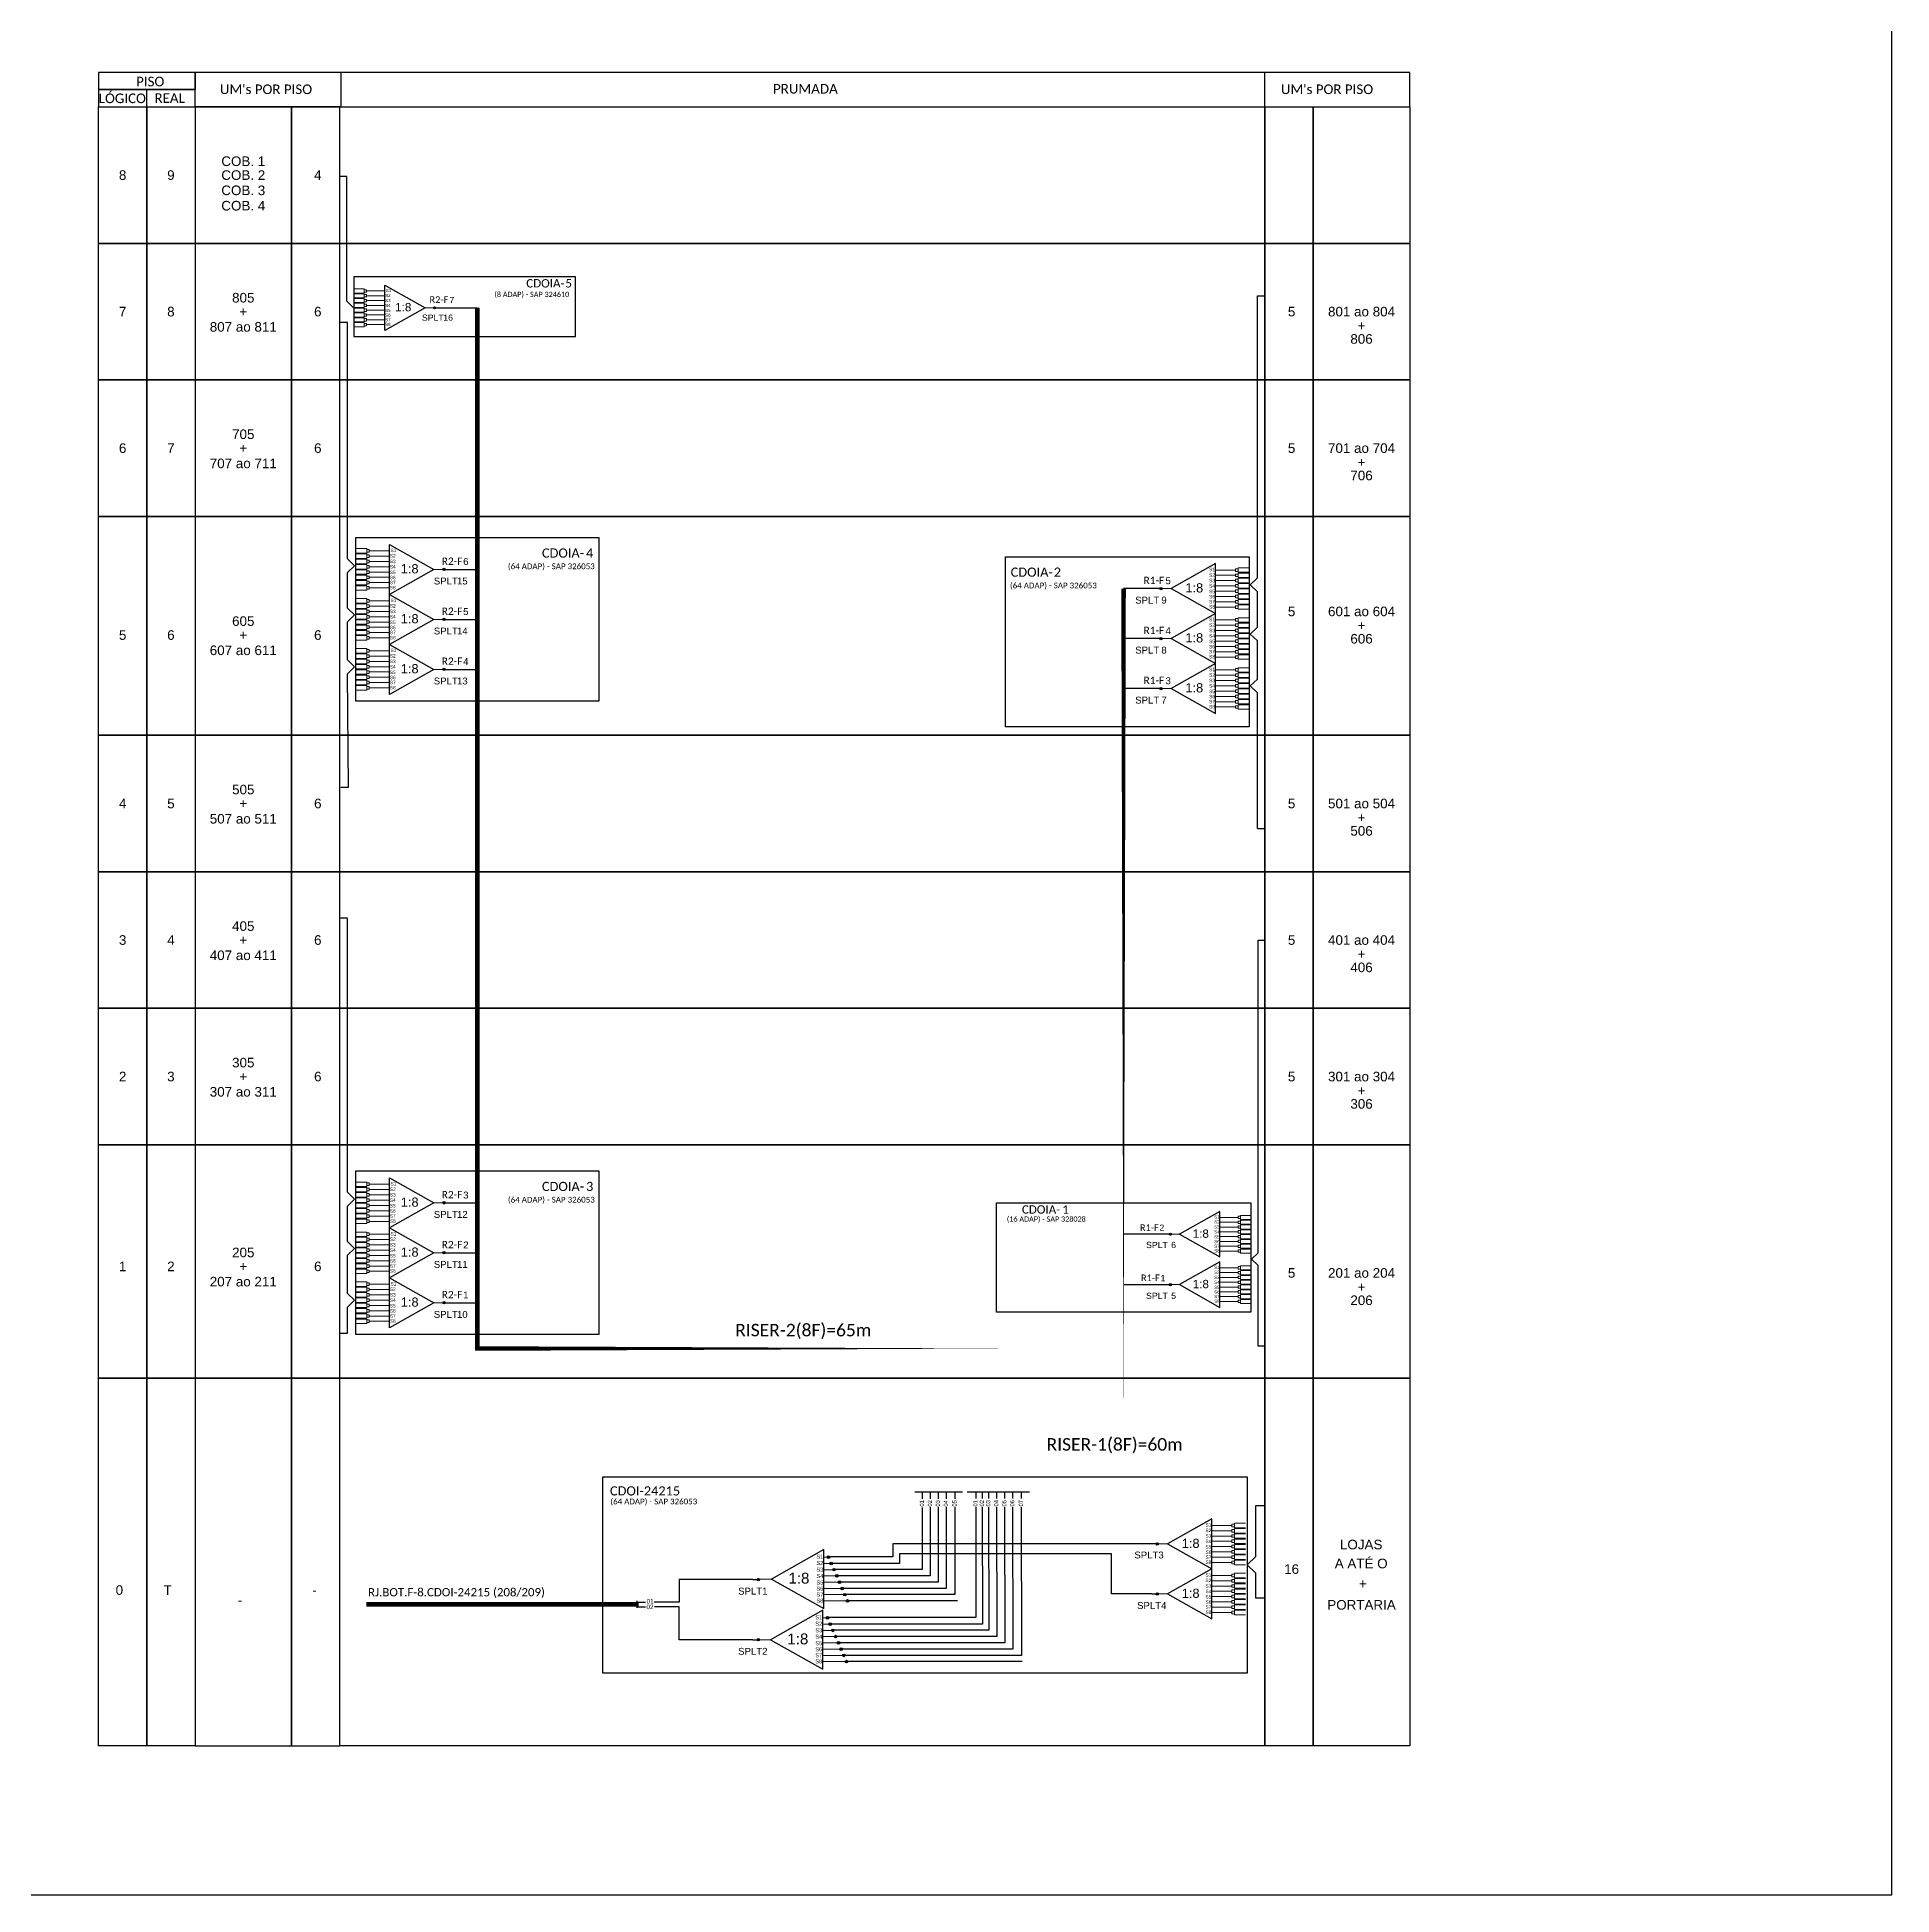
# Model space of a CAD drawing. Extents: x -89 to 749, y 705 to 1299.
# Drawn here: x 437.9 to 749.2, y 705 to 1016.9 of the extents above; entities that cross this region are included whole.
import ezdxf
from ezdxf.enums import TextEntityAlignment as Align

# ---------------------------------------------------------------- set-up
doc = ezdxf.new("R2010")
doc.units = 0
doc.styles.add('ARIAL', font='arial.ttf')
doc.styles.get("Standard").update_dxf_attribs({"font": 'arial.ttf'})
doc.styles.add('WMF-Calibri0', font='calibri.ttf')
doc.linetypes.add('RESERVA', pattern='A,0.5,-0.15,["RESERVA",Standard,S=0.18,R=0,X=0,Y=-0.1],-1.3', length=1.95)

# ---------------------------------------------------------------- blocks, each defined once
blk = doc.blocks.new('SPLT_1-8_SC-APC')
at = {"color": 1}
blk.add_lwpolyline([(-7.37, -2.1), (-17.04, -7.55), (-7.37, -13), (-7.37, -2.1)], dxfattribs=at)
at = {"color": 3, "lineweight": 0}
for points in [[(-2.99, -3.51), (-7.37, -3.51)], [(-2.41, -3.02), (-2.41, -4)], [(-2.41, -3.02), (0, -3.02)], [(-2.41, -4), (0, -4)], [(-7.37, -4.66), (-2.99, -4.66)], [(-7.37, -5.82), (-2.99, -5.82)], [(-7.37, -6.97), (-2.99, -6.97)], [(-2.41, -4.17), (-2.41, -5.16)], [(-2.41, -4.17), (0, -4.17)], [(-2.41, -5.16), (0, -5.16)], [(-2.41, -5.32), (-2.41, -6.31)], [(-2.41, -5.32), (0, -5.32)], [(-2.41, -6.31), (0, -6.31)], [(-2.41, -6.48), (-2.41, -7.46)], [(-2.41, -6.48), (0, -6.48)], [(-2.41, -7.46), (0, -7.46)], [(-2.41, -7.63), (-2.41, -8.62)], [(-2.41, -7.63), (0, -7.63)], [(-7.37, -8.12), (-2.99, -8.12)], [(-7.37, -9.28), (-2.99, -9.28)], [(-7.37, -10.43), (-2.99, -10.43)], [(-7.37, -11.58), (-2.99, -11.58)], [(-2.41, -8.62), (0, -8.62)], [(-2.41, -8.78), (-2.41, -9.77)], [(-2.41, -8.78), (0, -8.78)], [(-2.41, -9.77), (0, -9.77)], [(-2.41, -9.94), (-2.41, -10.92)], [(-2.41, -9.94), (0, -9.94)], [(-2.41, -10.92), (0, -10.92)], [(-2.41, -11.09), (-2.41, -12.08)], [(-2.41, -11.09), (0, -11.09)], [(-2.41, -12.08), (0, -12.08)]]:
    blk.add_lwpolyline(points, dxfattribs=at)
for points in [[(-2.99, -3.22), (-2.41, -3.22), (-2.41, -3.8), (-2.99, -3.8)], [(-2.99, -4.38), (-2.41, -4.38), (-2.41, -4.95), (-2.99, -4.95)], [(-2.99, -5.53), (-2.41, -5.53), (-2.41, -6.1), (-2.99, -6.1)], [(-2.99, -6.68), (-2.41, -6.68), (-2.41, -7.26), (-2.99, -7.26)], [(-2.99, -7.84), (-2.41, -7.84), (-2.41, -8.41), (-2.99, -8.41)], [(-2.99, -8.99), (-2.41, -8.99), (-2.41, -9.56), (-2.99, -9.56)], [(-2.99, -10.14), (-2.41, -10.14), (-2.41, -10.72), (-2.99, -10.72)], [(-2.99, -11.3), (-2.41, -11.3), (-2.41, -11.87), (-2.99, -11.87)]]:
    blk.add_lwpolyline(points, close=True, dxfattribs=at)
at = {"color": 1, "lineweight": 0}
blk.add_lwpolyline([(-17.04, -7.55), (-19.26, -7.55)], dxfattribs=at)
at = {"color": 1, "style": 'ARIAL'}
for s, height, p in [('S1', 0.75, (-8.74, -3.78)), ('1:8', 2, (-13.91, -8.4)), ('S2', 0.75, (-8.74, -4.97)), ('S3', 0.75, (-8.74, -6.18)), ('S4', 0.75, (-8.74, -7.36)), ('S5', 0.75, (-8.74, -8.57)), ('S6', 0.75, (-8.74, -9.69)), ('S7', 0.75, (-8.74, -10.78)), ('S8', 0.75, (-8.74, -11.9))]:
    blk.add_text(s, height=height, dxfattribs=at).set_placement(p)
blk = doc.blocks.new('SPLT_1-8_DIV_DIR')
h = blk.add_hatch(color=3)
h.dxf.hatch_style = 1
edge = h.paths.add_edge_path()
edge.add_arc((12.77, 4.04), 0.242, 0, 360)
h = blk.add_hatch(color=3)
h.dxf.hatch_style = 1
edge = h.paths.add_edge_path()
edge.add_arc((13.27, 2.88), 0.242, 0, 360)
h = blk.add_hatch(color=3)
h.dxf.hatch_style = 1
edge = h.paths.add_edge_path()
edge.add_arc((13.77, 1.73), 0.242, 0, 360)
h = blk.add_hatch(color=3)
h.dxf.hatch_style = 1
edge = h.paths.add_edge_path()
edge.add_arc((14.27, 0.58), 0.242, 0, 360)
h = blk.add_hatch(color=3)
h.dxf.hatch_style = 1
edge = h.paths.add_edge_path()
edge.add_arc((14.77, -0.58), 0.242, 0, 360)
h = blk.add_hatch(color=3)
h.dxf.hatch_style = 1
edge = h.paths.add_edge_path()
edge.add_arc((15.27, -1.73), 0.242, 0, 360)
h = blk.add_hatch(color=3)
h.dxf.hatch_style = 1
edge = h.paths.add_edge_path()
edge.add_arc((15.77, -2.88), 0.242, 0, 360)
h = blk.add_hatch(color=3)
h.dxf.hatch_style = 1
edge = h.paths.add_edge_path()
edge.add_arc((16.27, -4.04), 0.242, 0, 360)
at = {"color": 1}
blk.add_lwpolyline([(11.89, 5.45), (2.22, 0), (11.89, -5.45), (11.89, 5.45)], dxfattribs=at)
at = {"color": 7, "lineweight": 0}
for points in [[(12.77, 4.04), (11.89, 4.04)], [(11.89, 2.88), (13.27, 2.88)], [(11.89, 1.73), (13.77, 1.73)], [(11.89, 0.58), (14.27, 0.58)], [(11.89, -0.58), (14.77, -0.58)], [(11.89, -1.73), (15.27, -1.73)], [(11.89, -2.88), (15.77, -2.88)], [(11.89, -4.04), (16.27, -4.04)]]:
    blk.add_lwpolyline(points, dxfattribs=at)
at = {"color": 1, "lineweight": 0}
blk.add_lwpolyline([(2.22, 0), (0, 0)], dxfattribs=at)
at = {"color": 3}
for centre in [(12.77, 4.04), (13.27, 2.88), (13.77, 1.73), (14.27, 0.58), (14.77, -0.58), (15.27, -1.73), (15.77, -2.88), (16.27, -4.04)]:
    blk.add_circle(centre, 0.242, dxfattribs=at)
at = {"color": 1, "style": 'ARIAL'}
for s, height, p in [('S1', 0.75, (10.52, 3.77)), ('1:8', 2, (5.35, -0.85)), ('S2', 0.75, (10.52, 2.58)), ('S3', 0.75, (10.52, 1.37)), ('S4', 0.75, (10.52, 0.19)), ('S5', 0.75, (10.52, -1.02)), ('S6', 0.75, (10.52, -2.14)), ('S7', 0.75, (10.52, -3.24)), ('S8', 0.75, (10.52, -4.36))]:
    blk.add_text(s, height=height, dxfattribs=at).set_placement(p)

msp = doc.modelspace()

# ---------------------------------------------------------------- hatches: boundary and pattern name
h = msp.add_hatch(color=3)
h.dxf.hatch_style = 1
edge = h.paths.add_edge_path()
edge.add_arc((504.58, 971.46), 0.179, 0, 360)
h = msp.add_hatch(color=3)
h.dxf.hatch_style = 1
edge = h.paths.add_edge_path()
edge.add_arc((506.18, 927.54), 0.197, -180, 180, ccw=False)
h = msp.add_hatch(color=3)
h.dxf.hatch_style = 1
edge = h.paths.add_edge_path()
edge.add_arc((626.53, 924.33), 0.197, 0, 360)
h = msp.add_hatch(color=3)
h.dxf.hatch_style = 1
edge = h.paths.add_edge_path()
edge.add_arc((506.18, 919.15), 0.197, -180, 180, ccw=False)
h = msp.add_hatch(color=3)
h.dxf.hatch_style = 1
edge = h.paths.add_edge_path()
edge.add_arc((626.53, 915.93), 0.197, 0, 360)
h = msp.add_hatch(color=3)
h.dxf.hatch_style = 1
edge = h.paths.add_edge_path()
edge.add_arc((506.18, 910.76), 0.197, -180, 180, ccw=False)
h = msp.add_hatch(color=3)
h.dxf.hatch_style = 1
edge = h.paths.add_edge_path()
edge.add_arc((506.18, 910.76), 0.197, 0, 360)
h = msp.add_hatch(color=3)
h.dxf.hatch_style = 1
edge = h.paths.add_edge_path()
edge.add_arc((626.53, 907.54), 0.197, 0, 360)
h = msp.add_hatch(color=3)
h.dxf.hatch_style = 1
edge = h.paths.add_edge_path()
edge.add_arc((506.18, 821.2), 0.197, -180, 180, ccw=False)
h = msp.add_hatch(color=3)
h.dxf.hatch_style = 1
edge = h.paths.add_edge_path()
edge.add_arc((628.13, 815.93), 0.179, 0, 360)
h = msp.add_hatch(color=3)
h.dxf.hatch_style = 1
edge = h.paths.add_edge_path()
edge.add_arc((506.18, 812.81), 0.197, -180, 180, ccw=False)
h = msp.add_hatch(color=3)
h.dxf.hatch_style = 1
edge = h.paths.add_edge_path()
edge.add_arc((628.13, 807.46), 0.179, 0, 360)
h = msp.add_hatch(color=3)
h.dxf.hatch_style = 1
edge = h.paths.add_edge_path()
edge.add_arc((506.18, 804.42), 0.197, -180, 180, ccw=False)
h = msp.add_hatch(color=3)
h.dxf.hatch_style = 1
edge = h.paths.add_edge_path()
edge.add_arc((506.18, 804.42), 0.197, 0, 360)
h = msp.add_hatch(color=3)
h.dxf.hatch_style = 1
edge = h.paths.add_edge_path()
edge.add_arc((625.92, 763.93), 0.197, 0, 360)
h = msp.add_hatch(color=3)
h.dxf.hatch_style = 1
edge = h.paths.add_edge_path()
edge.add_arc((558.95, 757.95), 0.197, 0, 360)
h = msp.add_hatch(color=3)
h.dxf.hatch_style = 1
edge = h.paths.add_edge_path()
edge.add_arc((625.92, 755.54), 0.197, 0, 360)
h = msp.add_hatch(color=3)
h.dxf.hatch_style = 1
edge = h.paths.add_edge_path()
edge.add_arc((558.95, 747.85), 0.197, 0, 360)

# ---------------------------------------------------------------- linework, layer by layer
at = {"color": 3}
msp.add_line((538.58, 754.17), (540.01, 754.17), dxfattribs=at)
at = {"color": 2}
for p, q in [((545.67, 753.4), (541.5, 753.4)), ((545.67, 747.85), (545.67, 753.4)), ((558.03, 747.85), (545.67, 747.85))]:
    msp.add_line(p, q, dxfattribs=at)
for points in [[(-89.32, 705.02), (749.25, 705.02), (749.25, 1299.02), (-89.32, 1299.02), (-89.32, 705.02)], [(464.39, 1005.2), (668.32, 1005.2), (668.32, 1010.96), (464.39, 1010.96), (464.39, 1010.96), (464.39, 1008.08)], [(488.93, 1005.2), (488.93, 1010.96)], [(644, 1005.2), (644, 1010.96)], [(456.29, 1005.2), (456.29, 1008.08)]]:
    msp.add_lwpolyline(points)
for points in [[(448.19, 1008.08), (464.39, 1008.08), (464.39, 1010.96), (448.19, 1010.96)], [(448.19, 1005.2), (464.39, 1005.2), (464.39, 1008.08), (448.19, 1008.08)], [(448.19, 1005.2), (456.29, 1005.2), (456.29, 982.28), (448.19, 982.28)], [(456.29, 1005.2), (464.39, 1005.2), (464.39, 982.28), (456.29, 982.28)], [(480.59, 1005.2), (464.39, 1005.2), (464.39, 982.28), (480.59, 982.28)], [(488.69, 1005.2), (480.59, 1005.2), (480.59, 982.28), (488.69, 982.28)], [(488.69, 1005.2), (644.01, 1005.2), (644.01, 982.28), (488.69, 982.28)], [(644.01, 1005.2), (652.11, 1005.2), (652.11, 982.28), (644.01, 982.28)], [(652.11, 1005.2), (668.32, 1005.2), (668.32, 982.28), (652.11, 982.28)], [(448.19, 982.28), (456.29, 982.28), (456.29, 959.36), (448.19, 959.36)], [(456.29, 982.28), (464.39, 982.28), (464.39, 959.36), (456.29, 959.36)], [(480.59, 982.28), (464.39, 982.28), (464.39, 959.36), (480.59, 959.36)], [(488.69, 982.28), (480.59, 982.28), (480.59, 959.36), (488.69, 959.36)], [(488.69, 982.28), (644.01, 982.28), (644.01, 959.36), (488.69, 959.36)], [(644.01, 982.28), (652.11, 982.28), (652.11, 959.36), (644.01, 959.36)], [(652.11, 982.28), (668.32, 982.28), (668.32, 959.36), (652.11, 959.36)], [(448.19, 959.36), (456.29, 959.36), (456.29, 936.44), (448.19, 936.44)], [(456.29, 959.36), (464.39, 959.36), (464.39, 936.44), (456.29, 936.44)], [(480.59, 959.36), (464.39, 959.36), (464.39, 936.44), (480.59, 936.44)], [(488.69, 959.36), (480.59, 959.36), (480.59, 936.44), (488.69, 936.44)], [(488.69, 959.36), (644.01, 959.36), (644.01, 936.44), (488.69, 936.44)], [(644.01, 959.36), (652.11, 959.36), (652.11, 936.44), (644.01, 936.44)], [(652.11, 959.36), (668.32, 959.36), (668.32, 936.44), (652.11, 936.44)], [(448.19, 936.44), (456.29, 936.44), (456.29, 899.7), (448.19, 899.7)], [(456.29, 936.44), (464.39, 936.44), (464.39, 899.7), (456.29, 899.7)], [(480.59, 936.44), (464.39, 936.44), (464.39, 899.7), (480.59, 899.7)], [(488.69, 936.44), (480.59, 936.44), (480.59, 899.7), (488.69, 899.7)], [(488.69, 936.44), (644.01, 936.44), (644.01, 899.7), (488.69, 899.7)], [(644.01, 936.44), (652.11, 936.44), (652.11, 899.7), (644.01, 899.7)], [(652.11, 936.44), (668.32, 936.44), (668.32, 899.7), (652.11, 899.7)], [(448.19, 899.7), (456.29, 899.7), (456.29, 876.78), (448.19, 876.78)], [(456.29, 899.7), (464.39, 899.7), (464.39, 876.78), (456.29, 876.78)], [(480.59, 899.7), (464.39, 899.7), (464.39, 876.78), (480.59, 876.78)], [(488.69, 899.7), (480.59, 899.7), (480.59, 876.78), (488.69, 876.78)], [(488.69, 899.7), (644.01, 899.7), (644.01, 876.78), (488.69, 876.78)], [(644.01, 899.7), (652.11, 899.7), (652.11, 876.78), (644.01, 876.78)], [(652.11, 899.7), (668.32, 899.7), (668.32, 876.78), (652.11, 876.78)], [(448.19, 876.78), (456.29, 876.78), (456.29, 853.86), (448.19, 853.86)], [(456.29, 876.78), (464.39, 876.78), (464.39, 853.86), (456.29, 853.86)], [(480.59, 876.78), (464.39, 876.78), (464.39, 853.86), (480.59, 853.86)], [(488.69, 876.78), (480.59, 876.78), (480.59, 853.86), (488.69, 853.86)], [(488.69, 876.78), (644.01, 876.78), (644.01, 853.86), (488.69, 853.86)], [(644.01, 876.78), (652.11, 876.78), (652.11, 853.86), (644.01, 853.86)], [(652.11, 876.78), (668.32, 876.78), (668.32, 853.86), (652.11, 853.86)], [(448.19, 853.86), (456.29, 853.86), (456.29, 830.94), (448.19, 830.94)], [(456.29, 853.86), (464.39, 853.86), (464.39, 830.94), (456.29, 830.94)], [(480.59, 853.86), (464.39, 853.86), (464.39, 830.94), (480.59, 830.94)], [(488.69, 853.86), (480.59, 853.86), (480.59, 830.94), (488.69, 830.94)], [(488.69, 853.86), (644.01, 853.86), (644.01, 830.94), (488.69, 830.94)], [(644.01, 853.86), (652.11, 853.86), (652.11, 830.94), (644.01, 830.94)], [(652.11, 853.86), (668.32, 853.86), (668.32, 830.94), (652.11, 830.94)], [(448.19, 830.94), (456.29, 830.94), (456.29, 791.79), (448.19, 791.79)], [(456.29, 830.94), (464.39, 830.94), (464.39, 791.79), (456.29, 791.79)], [(480.59, 830.94), (464.39, 830.94), (464.39, 791.79), (480.59, 791.79)], [(488.69, 830.94), (480.59, 830.94), (480.59, 791.79), (488.69, 791.79)], [(488.69, 830.94), (644.01, 830.94), (644.01, 791.79), (488.69, 791.79)], [(644.01, 830.94), (652.11, 830.94), (652.11, 791.79), (644.01, 791.79)], [(652.11, 830.94), (668.32, 830.94), (668.32, 791.79), (652.11, 791.79)], [(448.19, 791.79), (456.29, 791.79), (456.29, 730.03), (448.19, 730.03)], [(456.29, 791.79), (464.39, 791.79), (464.39, 730.03), (456.29, 730.03)], [(480.59, 791.79), (464.39, 791.79), (464.39, 730.03), (480.59, 730.03)], [(488.69, 791.79), (480.59, 791.79), (480.59, 730.03), (488.69, 730.03)], [(488.69, 791.79), (644.01, 791.79), (644.01, 730.03), (488.69, 730.03)], [(644.01, 791.79), (652.11, 791.79), (652.11, 730.03), (644.01, 730.03)], [(652.11, 791.79), (668.32, 791.79), (668.32, 730.03), (652.11, 730.03)]]:
    msp.add_lwpolyline(points, close=True)
at = {"color": 3}
for points in [[(490.94, 971.5), (490.94, 971.5), (489.85, 972.55), (489.85, 993.5), (488.69, 993.5)], [(642.74, 922.19), (642.74, 923.79), (641.54, 924.95), (642.74, 926.11), (642.74, 973.44), (644.01, 973.44)], [(489.96, 925.41), (489.96, 927), (491.17, 928.16), (489.96, 929.32), (489.96, 969), (488.69, 969)], [(489.96, 914.38), (489.96, 918.74), (491.17, 919.9), (489.96, 921.06), (489.96, 925.41), (489.96, 925.41)], [(642.74, 911.17), (642.74, 915.53), (641.53, 916.69), (642.74, 917.85), (642.74, 922.19), (642.74, 922.19)], [(488.86, 891), (490.14, 891), (489.96, 910.02), (491.17, 911.18), (489.96, 912.34), (489.96, 914.38)], [(642.74, 884.07), (642.74, 906.8), (641.54, 907.97), (642.74, 909.13), (642.74, 911.17)], [(642.74, 884.07), (644.01, 884.07)], [(489.96, 819.07), (489.96, 820.66), (491.17, 821.82), (489.96, 822.98), (489.96, 869), (488.69, 869)], [(644.02, 797.16), (642.86, 797.16), (642.86, 810.66), (641.76, 811.72), (642.86, 812.78), (642.86, 865.3), (644.01, 865.3)], [(489.96, 808.04), (489.96, 812.4), (491.17, 813.56), (489.96, 814.72), (489.96, 819.07), (489.96, 819.07)], [(488.69, 799.32), (489.96, 799.32), (489.96, 803.68), (491.17, 804.84), (489.96, 806), (489.96, 808.04)], [(644.01, 754.85), (642.48, 754.85), (642.48, 759.05), (641.03, 760.44), (642.49, 761.84), (642.49, 770.36), (644.02, 770.36)], [(616.05, 763.93), (581.55, 763.93), (581.54, 761.75), (570.96, 761.75)], [(625.72, 763.93), (616.05, 763.93)], [(558.03, 757.95), (545.67, 757.95), (545.67, 754.17), (541.49, 754.17)], [(558.03, 757.95), (558.95, 757.95)]]:
    msp.add_lwpolyline(points, dxfattribs=at)
at = {"color": 1}
for points in [[(528.26, 976.68), (491.07, 976.68), (491.07, 966.65), (528.26, 966.65)], [(532.23, 932.86), (491.32, 932.86), (491.32, 905.47), (532.23, 905.47)], [(600.47, 929.64), (641.38, 929.64), (641.38, 901.13), (600.47, 901.13)], [(532.23, 826.52), (491.32, 826.52), (491.32, 799.13), (532.23, 799.13)], [(598.94, 821.21), (641.61, 821.21), (641.61, 802.83), (598.94, 802.83)], [(532.87, 775.19), (641.03, 775.19), (641.03, 742.24), (532.87, 742.24)]]:
    msp.add_lwpolyline(points, close=True, dxfattribs=at)
at = {"color": 3, "lineweight": 0}
for points in [[(492.78, 974.63), (491.09, 974.63)], [(492.78, 973.94), (491.09, 973.94)], [(492.78, 973.82), (491.09, 973.82)], [(492.78, 973.13), (491.09, 973.13)], [(492.78, 974.63), (492.78, 973.94)], [(492.78, 973.82), (492.78, 973.13)], [(493.19, 974.29), (496.25, 974.29)], [(496.25, 973.48), (493.19, 973.48)], [(492.78, 973.02), (491.09, 973.02)], [(492.78, 972.33), (491.09, 972.33)], [(492.78, 972.21), (491.09, 972.21)], [(492.78, 971.52), (491.09, 971.52)], [(492.78, 971.4), (491.09, 971.4)], [(492.78, 970.71), (491.09, 970.71)], [(492.78, 970.6), (491.09, 970.6)], [(492.78, 973.02), (492.78, 972.33)], [(492.78, 972.21), (492.78, 971.52)], [(492.78, 971.4), (492.78, 970.71)], [(492.78, 970.6), (492.78, 969.9)], [(496.25, 972.67), (493.19, 972.67)], [(496.25, 971.86), (493.19, 971.86)], [(496.25, 971.06), (493.19, 971.06)], [(496.25, 970.25), (493.19, 970.25)], [(492.78, 969.9), (491.09, 969.9)], [(492.78, 969.79), (491.09, 969.79)], [(492.78, 969.1), (491.09, 969.1)], [(492.78, 968.98), (491.09, 968.98)], [(492.78, 968.29), (491.09, 968.29)], [(492.78, 969.79), (492.78, 969.1)], [(492.78, 968.98), (492.78, 968.29)], [(496.25, 969.44), (493.19, 969.44)], [(496.25, 968.64), (493.19, 968.64)], [(493.21, 931.03), (491.35, 931.03)], [(493.21, 930.27), (491.35, 930.27)], [(493.21, 930.14), (491.35, 930.14)], [(493.21, 929.38), (491.35, 929.38)], [(493.21, 931.03), (493.21, 930.27)], [(493.21, 930.14), (493.21, 929.38)], [(493.65, 930.65), (497.02, 930.65)], [(497.02, 929.76), (493.65, 929.76)], [(493.21, 929.25), (491.35, 929.25)], [(493.21, 928.49), (491.35, 928.49)], [(493.21, 928.36), (491.35, 928.36)], [(493.21, 927.6), (491.35, 927.6)], [(493.21, 927.48), (491.35, 927.48)], [(493.21, 926.72), (491.35, 926.72)], [(493.21, 926.59), (491.35, 926.59)], [(493.21, 929.25), (493.21, 928.49)], [(493.21, 928.36), (493.21, 927.6)], [(493.21, 927.48), (493.21, 926.72)], [(493.21, 926.59), (493.21, 925.83)], [(497.02, 928.87), (493.65, 928.87)], [(497.02, 927.98), (493.65, 927.98)], [(497.02, 927.1), (493.65, 927.1)], [(493.21, 925.83), (491.35, 925.83)], [(493.21, 925.7), (491.35, 925.7)], [(493.21, 924.94), (491.35, 924.94)], [(493.21, 924.81), (491.35, 924.81)], [(493.21, 924.05), (491.35, 924.05)], [(493.21, 925.7), (493.21, 924.94)], [(493.21, 924.81), (493.21, 924.05)], [(497.02, 926.21), (493.65, 926.21)], [(497.02, 925.32), (493.65, 925.32)], [(497.02, 924.43), (493.65, 924.43)], [(493.21, 922.64), (491.35, 922.64)], [(493.21, 921.88), (491.35, 921.88)], [(493.21, 921.75), (491.35, 921.75)], [(493.21, 920.99), (491.35, 920.99)], [(493.21, 920.86), (491.35, 920.86)], [(493.21, 920.1), (491.35, 920.1)], [(493.21, 922.64), (493.21, 921.88)], [(493.21, 921.75), (493.21, 920.99)], [(493.21, 920.86), (493.21, 920.1)], [(493.65, 922.26), (497.02, 922.26)], [(497.02, 921.37), (493.65, 921.37)], [(497.02, 920.48), (493.65, 920.48)], [(493.21, 919.97), (491.35, 919.97)], [(493.21, 919.21), (491.35, 919.21)], [(493.21, 919.09), (491.35, 919.09)], [(493.21, 918.33), (491.35, 918.33)], [(493.21, 918.2), (491.35, 918.2)], [(493.21, 917.44), (491.35, 917.44)], [(493.21, 917.31), (491.35, 917.31)], [(493.21, 919.97), (493.21, 919.21)], [(493.21, 919.09), (493.21, 918.33)], [(493.21, 918.2), (493.21, 917.44)], [(493.21, 917.31), (493.21, 916.55)], [(497.02, 919.59), (493.65, 919.59)], [(497.02, 918.71), (493.65, 918.71)], [(497.02, 917.82), (493.65, 917.82)], [(497.02, 916.93), (493.65, 916.93)], [(493.21, 916.55), (491.35, 916.55)], [(493.21, 916.42), (491.35, 916.42)], [(493.21, 915.66), (491.35, 915.66)], [(493.21, 914.25), (491.35, 914.25)], [(493.21, 916.42), (493.21, 915.66)], [(493.21, 914.25), (493.21, 913.49)], [(497.02, 916.04), (493.65, 916.04)], [(493.65, 913.87), (497.02, 913.87)], [(493.21, 913.49), (491.35, 913.49)], [(493.21, 913.36), (491.35, 913.36)], [(493.21, 912.6), (491.35, 912.6)], [(493.21, 912.47), (491.35, 912.47)], [(493.21, 911.71), (491.35, 911.71)], [(493.21, 911.58), (491.35, 911.58)], [(493.21, 910.82), (491.35, 910.82)], [(493.21, 910.7), (491.35, 910.7)], [(493.21, 913.36), (493.21, 912.6)], [(493.21, 912.47), (493.21, 911.71)], [(493.21, 911.58), (493.21, 910.82)], [(493.21, 910.7), (493.21, 909.94)], [(497.02, 912.98), (493.65, 912.98)], [(497.02, 912.09), (493.65, 912.09)], [(497.02, 911.2), (493.65, 911.2)], [(493.21, 909.94), (491.35, 909.94)], [(493.21, 909.81), (491.35, 909.81)], [(493.21, 909.05), (491.35, 909.05)], [(493.21, 908.92), (491.35, 908.92)], [(493.21, 908.16), (491.35, 908.16)], [(493.21, 908.03), (491.35, 908.03)], [(493.21, 909.81), (493.21, 909.05)], [(493.21, 908.92), (493.21, 908.16)], [(493.21, 908.03), (493.21, 907.27)], [(497.02, 910.32), (493.65, 910.32)], [(497.02, 909.43), (493.65, 909.43)], [(497.02, 908.54), (493.65, 908.54)], [(497.02, 907.65), (493.65, 907.65)], [(493.21, 907.27), (491.35, 907.27)], [(493.21, 824.69), (491.35, 824.69)], [(493.21, 823.93), (491.35, 823.93)], [(493.21, 823.8), (491.35, 823.8)], [(493.21, 824.69), (493.21, 823.93)], [(493.21, 823.8), (493.21, 823.04)], [(493.65, 824.31), (497.02, 824.31)], [(497.02, 823.42), (493.65, 823.42)], [(493.21, 823.04), (491.35, 823.04)], [(493.21, 822.91), (491.35, 822.91)], [(493.21, 822.15), (491.35, 822.15)], [(493.21, 822.03), (491.35, 822.03)], [(493.21, 821.27), (491.35, 821.27)], [(493.21, 821.14), (491.35, 821.14)], [(493.21, 820.38), (491.35, 820.38)], [(493.21, 820.25), (491.35, 820.25)], [(493.21, 822.91), (493.21, 822.15)], [(493.21, 822.03), (493.21, 821.27)], [(493.21, 821.14), (493.21, 820.38)], [(493.21, 820.25), (493.21, 819.49)], [(497.02, 822.53), (493.65, 822.53)], [(497.02, 821.65), (493.65, 821.65)], [(497.02, 820.76), (493.65, 820.76)], [(493.21, 819.49), (491.35, 819.49)], [(493.21, 819.36), (491.35, 819.36)], [(493.21, 818.6), (491.35, 818.6)], [(493.21, 818.47), (491.35, 818.47)], [(493.21, 817.71), (491.35, 817.71)], [(493.21, 819.36), (493.21, 818.6)], [(493.21, 818.47), (493.21, 817.71)], [(497.02, 819.87), (493.65, 819.87)], [(497.02, 818.98), (493.65, 818.98)], [(497.02, 818.09), (493.65, 818.09)], [(493.21, 816.3), (491.35, 816.3)], [(493.21, 815.54), (491.35, 815.54)], [(493.21, 815.41), (491.35, 815.41)], [(493.21, 814.65), (491.35, 814.65)], [(493.21, 814.52), (491.35, 814.52)], [(493.21, 816.3), (493.21, 815.54)], [(493.21, 815.41), (493.21, 814.65)], [(493.21, 814.52), (493.21, 813.76)], [(493.65, 815.92), (497.02, 815.92)], [(497.02, 815.03), (493.65, 815.03)], [(497.02, 814.14), (493.65, 814.14)], [(493.21, 813.76), (491.35, 813.76)], [(493.21, 813.64), (491.35, 813.64)], [(493.21, 812.88), (491.35, 812.88)], [(493.21, 812.75), (491.35, 812.75)], [(493.21, 811.99), (491.35, 811.99)], [(493.21, 811.86), (491.35, 811.86)], [(493.21, 811.1), (491.35, 811.1)], [(493.21, 810.97), (491.35, 810.97)], [(493.21, 813.64), (493.21, 812.88)], [(493.21, 812.75), (493.21, 811.99)], [(493.21, 811.86), (493.21, 811.1)], [(493.21, 810.97), (493.21, 810.21)], [(497.02, 813.26), (493.65, 813.26)], [(497.02, 812.37), (493.65, 812.37)], [(497.02, 811.48), (493.65, 811.48)], [(493.21, 810.21), (491.35, 810.21)], [(493.21, 810.08), (491.35, 810.08)], [(493.21, 809.32), (491.35, 809.32)], [(493.21, 807.91), (491.35, 807.91)], [(493.21, 810.08), (493.21, 809.32)], [(493.21, 807.91), (493.21, 807.15)], [(497.02, 810.59), (493.65, 810.59)], [(497.02, 809.7), (493.65, 809.7)], [(493.21, 807.15), (491.35, 807.15)], [(493.21, 807.02), (491.35, 807.02)], [(493.21, 806.26), (491.35, 806.26)], [(493.21, 806.13), (491.35, 806.13)], [(493.21, 805.37), (491.35, 805.37)], [(493.21, 805.24), (491.35, 805.24)], [(493.21, 807.02), (493.21, 806.26)], [(493.21, 806.13), (493.21, 805.37)], [(493.21, 805.24), (493.21, 804.48)], [(493.65, 807.53), (497.02, 807.53)], [(497.02, 806.64), (493.65, 806.64)], [(497.02, 805.75), (493.65, 805.75)], [(497.02, 804.86), (493.65, 804.86)], [(493.21, 804.48), (491.35, 804.48)], [(493.21, 804.36), (491.35, 804.36)], [(493.21, 803.6), (491.35, 803.6)], [(493.21, 803.47), (491.35, 803.47)], [(493.21, 802.71), (491.35, 802.71)], [(493.21, 802.58), (491.35, 802.58)], [(493.21, 801.82), (491.35, 801.82)], [(493.21, 801.69), (491.35, 801.69)], [(493.21, 804.36), (493.21, 803.6)], [(493.21, 803.47), (493.21, 802.71)], [(493.21, 802.58), (493.21, 801.82)], [(493.21, 801.69), (493.21, 800.93)], [(497.02, 803.98), (493.65, 803.98)], [(497.02, 803.09), (493.65, 803.09)], [(497.02, 802.2), (493.65, 802.2)], [(493.21, 800.93), (491.35, 800.93)], [(497.02, 801.31), (493.65, 801.31)]]:
    msp.add_lwpolyline(points, dxfattribs=at)
for points in [[(493.19, 974.49), (492.78, 974.49), (492.78, 974.09), (493.19, 974.09)], [(493.19, 973.68), (492.78, 973.68), (492.78, 973.28), (493.19, 973.28)], [(493.19, 972.87), (492.78, 972.87), (492.78, 972.47), (493.19, 972.47)], [(493.19, 972.06), (492.78, 972.06), (492.78, 971.66), (493.19, 971.66)], [(493.19, 971.26), (492.78, 971.26), (492.78, 970.86), (493.19, 970.86)], [(493.19, 970.45), (492.78, 970.45), (492.78, 970.05), (493.19, 970.05)], [(493.19, 969.64), (492.78, 969.64), (492.78, 969.24), (493.19, 969.24)], [(493.19, 968.84), (492.78, 968.84), (492.78, 968.44), (493.19, 968.44)], [(493.65, 930.87), (493.21, 930.87), (493.21, 930.43), (493.65, 930.43)], [(493.65, 929.98), (493.21, 929.98), (493.21, 929.54), (493.65, 929.54)], [(493.65, 929.09), (493.21, 929.09), (493.21, 928.65), (493.65, 928.65)], [(493.65, 928.2), (493.21, 928.2), (493.21, 927.76), (493.65, 927.76)], [(493.65, 927.32), (493.21, 927.32), (493.21, 926.88), (493.65, 926.88)], [(493.65, 926.43), (493.21, 926.43), (493.21, 925.99), (493.65, 925.99)], [(493.65, 925.54), (493.21, 925.54), (493.21, 925.1), (493.65, 925.1)], [(493.65, 924.65), (493.21, 924.65), (493.21, 924.21), (493.65, 924.21)], [(493.65, 922.48), (493.21, 922.48), (493.21, 922.04), (493.65, 922.04)], [(493.65, 921.59), (493.21, 921.59), (493.21, 921.15), (493.65, 921.15)], [(493.65, 920.7), (493.21, 920.7), (493.21, 920.26), (493.65, 920.26)], [(493.65, 919.81), (493.21, 919.81), (493.21, 919.37), (493.65, 919.37)], [(493.65, 918.93), (493.21, 918.93), (493.21, 918.49), (493.65, 918.49)], [(493.65, 918.04), (493.21, 918.04), (493.21, 917.6), (493.65, 917.6)], [(493.65, 917.15), (493.21, 917.15), (493.21, 916.71), (493.65, 916.71)], [(493.65, 916.26), (493.21, 916.26), (493.21, 915.82), (493.65, 915.82)], [(493.65, 914.09), (493.21, 914.09), (493.21, 913.65), (493.65, 913.65)], [(493.65, 913.2), (493.21, 913.2), (493.21, 912.76), (493.65, 912.76)], [(493.65, 912.31), (493.21, 912.31), (493.21, 911.87), (493.65, 911.87)], [(493.65, 911.42), (493.21, 911.42), (493.21, 910.98), (493.65, 910.98)], [(493.65, 910.54), (493.21, 910.54), (493.21, 910.09), (493.65, 910.09)], [(493.65, 909.65), (493.21, 909.65), (493.21, 909.21), (493.65, 909.21)], [(493.65, 908.76), (493.21, 908.76), (493.21, 908.32), (493.65, 908.32)], [(493.65, 907.87), (493.21, 907.87), (493.21, 907.43), (493.65, 907.43)], [(493.65, 824.53), (493.21, 824.53), (493.21, 824.09), (493.65, 824.09)], [(493.65, 823.64), (493.21, 823.64), (493.21, 823.2), (493.65, 823.2)], [(493.65, 822.75), (493.21, 822.75), (493.21, 822.31), (493.65, 822.31)], [(493.65, 821.87), (493.21, 821.87), (493.21, 821.43), (493.65, 821.43)], [(493.65, 820.98), (493.21, 820.98), (493.21, 820.54), (493.65, 820.54)], [(493.65, 820.09), (493.21, 820.09), (493.21, 819.65), (493.65, 819.65)], [(493.65, 819.2), (493.21, 819.2), (493.21, 818.76), (493.65, 818.76)], [(493.65, 818.32), (493.21, 818.32), (493.21, 817.87), (493.65, 817.87)], [(493.65, 816.14), (493.21, 816.14), (493.21, 815.7), (493.65, 815.7)], [(493.65, 815.25), (493.21, 815.25), (493.21, 814.81), (493.65, 814.81)], [(493.65, 814.36), (493.21, 814.36), (493.21, 813.92), (493.65, 813.92)], [(493.65, 813.48), (493.21, 813.48), (493.21, 813.03), (493.65, 813.03)], [(493.65, 812.59), (493.21, 812.59), (493.21, 812.15), (493.65, 812.15)], [(493.65, 811.7), (493.21, 811.7), (493.21, 811.26), (493.65, 811.26)], [(493.65, 810.81), (493.21, 810.81), (493.21, 810.37), (493.65, 810.37)], [(493.65, 809.92), (493.21, 809.92), (493.21, 809.48), (493.65, 809.48)], [(493.65, 807.75), (493.21, 807.75), (493.21, 807.31), (493.65, 807.31)], [(493.65, 806.86), (493.21, 806.86), (493.21, 806.42), (493.65, 806.42)], [(493.65, 805.97), (493.21, 805.97), (493.21, 805.53), (493.65, 805.53)], [(493.65, 805.09), (493.21, 805.09), (493.21, 804.64), (493.65, 804.64)], [(493.65, 804.2), (493.21, 804.2), (493.21, 803.76), (493.65, 803.76)], [(493.65, 803.31), (493.21, 803.31), (493.21, 802.87), (493.65, 802.87)], [(493.65, 802.42), (493.21, 802.42), (493.21, 801.98), (493.65, 801.98)], [(493.65, 801.53), (493.21, 801.53), (493.21, 801.09), (493.65, 801.09)]]:
    msp.add_lwpolyline(points, close=True, dxfattribs=at)
at = {"color": 1}
for points in [[(496.25, 975.27), (503.02, 971.46), (496.25, 967.65), (496.25, 975.27)], [(497.02, 931.74), (504.46, 927.54), (497.02, 923.34), (497.02, 931.74)], [(497.02, 923.34), (504.46, 919.15), (497.02, 914.95), (497.02, 923.34)], [(497.02, 914.95), (504.46, 910.76), (497.02, 906.56), (497.02, 914.95)], [(497.02, 825.4), (504.46, 821.2), (497.02, 817.01), (497.02, 825.4)], [(641.61, 804.49), (641.61, 804.49), (641.61, 802.83), (598.94, 802.83), (598.94, 821.21), (604.42, 821.21)], [(497.02, 817.01), (504.46, 812.81), (497.02, 808.62), (497.02, 817.01)], [(497.02, 808.62), (504.46, 804.42), (497.02, 800.23), (497.02, 808.62)], [(538.58, 754.38), (538.58, 753.18)]]:
    msp.add_lwpolyline(points, dxfattribs=at)
at = {"color": 1, "lineweight": 0}
for points in [[(503.02, 971.46), (504.58, 971.46)], [(504.46, 927.54), (506.18, 927.54)], [(504.46, 919.15), (506.18, 919.15)], [(504.46, 910.76), (506.18, 910.76)], [(504.46, 821.2), (506.18, 821.2)], [(504.46, 812.81), (506.18, 812.81)], [(504.46, 804.42), (506.18, 804.42)]]:
    msp.add_lwpolyline(points, dxfattribs=at)
at = {"color": 6}
for points in [[(504.58, 971.46), (511.77, 971.46)], [(506.18, 927.54), (511.77, 927.54)], [(506.18, 919.15), (511.77, 919.15)], [(506.18, 910.76), (511.77, 910.76)], [(506.18, 821.2), (511.77, 821.2)], [(506.18, 812.81), (511.77, 812.81)], [(506.18, 804.42), (511.77, 804.42)], [(594, 772.67), (604.5, 772.68)], [(595.45, 772.67), (595.45, 771.54)], [(596.52, 772.67), (596.53, 771.54)], [(597.59, 772.67), (597.6, 771.54)], [(598.94, 772.67), (598.94, 771.54)], [(600.28, 772.67), (600.28, 771.54)], [(601.62, 772.67), (601.62, 771.55)], [(603.07, 772.67), (603.08, 771.55)], [(595.46, 770.09), (595.48, 751.56), (570.79, 751.56)], [(596.53, 770.09), (596.57, 750.48), (571.25, 750.48)], [(597.6, 770.09), (597.64, 749.43), (571.7, 749.43)], [(598.94, 770.09), (598.98, 748.41), (572.15, 748.41)], [(600.28, 770.1), (600.32, 747.32), (572.61, 747.32)], [(601.62, 770.1), (601.66, 746.27), (573.06, 746.27)], [(603.08, 770.1), (603.12, 745.23), (573.52, 745.23)]]:
    msp.add_lwpolyline(points, dxfattribs=at)
msp.add_lwpolyline([(511.77, 971.46, 0.77, 0.77, 0), (511.77, 796.74, 0.77, 0, 0), (600.28, 796.74, 0, 0, 0), (600.28, 772.67, 0.77, 0.77, 0)], format="xyseb", dxfattribs=at)
at = {"color": 5}
msp.add_lwpolyline([(620.27, 924.33, 0.77, 0, 0), (620.27, 784.5, 0, 0, 0), (589.14, 784.5, 0, 0, 0), (589.14, 772.67, 0.77, 0.77, 0)], format="xyseb", dxfattribs=at)
for points in [[(626.53, 924.33), (620.27, 924.33)], [(626.53, 915.93), (620.27, 915.93)], [(626.53, 907.54), (620.27, 907.54)], [(628.13, 815.93), (620.27, 815.93)], [(628.13, 807.46), (620.27, 807.46)], [(585.24, 772.67), (593.25, 772.67)], [(586.46, 772.67), (586.46, 771.52)], [(587.8, 772.67), (587.8, 771.53)], [(589.14, 772.67), (589.14, 771.53)], [(590.48, 772.67), (590.48, 771.53)], [(591.94, 772.67), (591.94, 771.53)], [(586.46, 770.07), (586.46, 759.62), (571.88, 759.62)], [(587.8, 770.08), (587.8, 758.59), (572.33, 758.59)], [(589.14, 770.08), (589.14, 757.51), (572.79, 757.51)], [(590.48, 770.08), (590.48, 756.46), (573.24, 756.46)], [(591.94, 770.08), (591.93, 755.42), (573.7, 755.42)], [(570.53, 761.75), (570.52, 761.75)], [(570.35, 751.56), (570.35, 751.56)]]:
    msp.add_lwpolyline(points, dxfattribs=at)
at = {"color": 2}
for points in [[(625, 755.54), (618.23, 755.54), (618.23, 762.26), (582.63, 762.26), (582.63, 760.66), (571.42, 760.66)], [(625, 755.54), (625.92, 755.54)], [(538.58, 753.4), (540.01, 753.4)], [(558.03, 747.85), (558.95, 747.85)]]:
    msp.add_lwpolyline(points, dxfattribs=at)
at = {"color": 1, "const_width": 0.77}
msp.add_lwpolyline([(493.13, 753.78), (538.86, 753.78)], dxfattribs=at)
at = {"color": 8, "linetype": 'RESERVA', "ltscale": 4}
for points in [[(592.37, 754.36), (574.15, 754.36)], [(603.25, 744.17), (573.97, 744.17)]]:
    msp.add_lwpolyline(points, dxfattribs=at)
at = {"color": 3}
for centre, radius in [((504.58, 971.46), 0.179), ((506.18, 927.54), 0.197), ((626.53, 924.33), 0.197), ((506.18, 919.15), 0.197), ((626.53, 915.93), 0.197), ((506.18, 910.76), 0.197), ((506.18, 910.76), 0.197), ((626.53, 907.54), 0.197), ((506.18, 821.2), 0.197), ((628.13, 815.93), 0.179), ((506.18, 812.81), 0.197), ((628.13, 807.46), 0.179), ((506.18, 804.42), 0.197), ((506.18, 804.42), 0.197), ((625.92, 763.93), 0.197), ((558.95, 757.95), 0.197), ((625.92, 755.54), 0.197), ((558.95, 747.85), 0.197)]:
    msp.add_circle(centre, radius, dxfattribs=at)
msp.add_point((629.68, 815.93))

# ---------------------------------------------------------------- block references
for p, xscale, yscale, zscale in [((641.36, 930.14), 0.7699999999999999, 0.7699999999999999, 0.7699999999999999), ((641.36, 921.75), 0.7699999999999999, 0.7699999999999999, 0.7699999999999999), ((641.36, 913.36), 0.7699999999999999, 0.7699999999999999, 0.7699999999999999), ((641.61, 821.21), 0.7, 0.7, 0.7), ((641.61, 812.75), 0.7, 0.7, 0.7), ((640.75, 769.74), 0.77, 0.77, 0.77), ((640.75, 761.35), 0.77, 0.77, 0.77)]:
    msp.add_blockref('SPLT_1-8_SC-APC', p, dxfattribs=dict(at, xscale=xscale, yscale=yscale, zscale=zscale))
at = {"xscale": 0.9099999999999999, "yscale": 0.9099999999999999, "zscale": 0.9099999999999999}
for p in [(559.13, 758.04), (558.95, 747.85)]:
    msp.add_blockref('SPLT_1-8_DIV_DIR', p, dxfattribs=at)

# ---------------------------------------------------------------- texts
at = {"style": 'WMF-Calibri0'}
for s, p in [('  LÓGICO', (447.08, 1005.82)), ('     PISO', (451.66, 1008.64)), ('    REAL', (455.31, 1005.86)), ("UM's POR PISO", (468.56, 1007.34)), ('PRUMADA', (561.42, 1007.42)), ("UM's POR PISO", (646.68, 1007.34))]:
    msp.add_text(s, height=1.61, dxfattribs=at).set_placement(p)
at = {"style": 'ARIAL'}
for s, height, p in [('COB. 1', 1.61, (472.49, 996.07)), ('8', 1.61, (452.24, 993.74)), ('9', 1.61, (460.34, 993.74)), ('COB. 2', 1.61, (472.49, 993.74)), ('COB. 3', 1.61, (472.49, 991.18)), ('4', 1.61, (485, 993.74)), ('COB. 4', 1.61, (472.49, 988.6)), ('805', 1.61, (472.49, 973.15)), ('7', 1.61, (452.24, 970.82)), ('8', 1.61, (460.34, 970.82)), ('+', 1.61, (472.49, 970.82)), ('6', 1.61, (485, 970.82)), ('5', 1.61, (648.48, 970.82)), ('801 ao 804', 1.61, (660.22, 970.82)), ('807 ao 811', 1.61, (472.49, 968.26)), ('806', 1.61, (660.22, 966.23)), ('+', 1.61, (660.22, 968.46)), ('6', 1.61, (452.24, 947.9)), ('7', 1.61, (460.34, 947.9)), ('705', 1.61, (472.49, 950.23)), ('+', 1.61, (472.49, 947.9)), ('6', 1.61, (485, 947.9)), ('5', 1.61, (648.48, 947.9)), ('701 ao 704', 1.61, (660.22, 947.9)), ('707 ao 711', 1.61, (472.49, 945.34)), ('+', 1.61, (660.22, 945.54)), ('706', 1.61, (660.22, 943.31)), ('5', 1.61, (648.48, 920.49)), ('601 ao 604', 1.61, (660.22, 920.49)), ('5', 1.61, (452.24, 916.52)), ('6', 1.61, (460.34, 916.52)), ('605', 1.61, (472.49, 918.86)), ('+', 1.61, (472.49, 916.52)), ('6', 1.61, (485, 916.52)), ('+', 1.61, (660.22, 918.13)), ('607 ao 611', 1.61, (472.49, 913.96)), ('606', 1.61, (660.22, 915.9)), ('4', 1.61, (452.24, 888.24)), ('5', 1.61, (460.34, 888.24)), ('505', 1.61, (472.49, 890.58)), ('6', 1.61, (485, 888.24)), ('5', 1.61, (648.48, 888.24)), ('501 ao 504', 1.61, (660.22, 888.24)), ('507 ao 511', 1.61, (472.49, 885.68)), ('+', 1.61, (472.49, 888.24)), ('+', 1.61, (660.22, 885.88)), ('506', 1.61, (660.22, 883.65)), ('405', 1.61, (472.49, 867.66)), ('3', 1.61, (452.24, 865.32)), ('4', 1.61, (460.34, 865.32)), ('+', 1.61, (472.49, 865.32)), ('6', 1.61, (485, 865.32)), ('5', 1.61, (648.48, 865.32)), ('401 ao 404', 1.61, (660.22, 865.32)), ('407 ao 411', 1.61, (472.49, 862.76)), ('406', 1.61, (660.22, 860.73)), ('+', 1.61, (660.22, 862.96)), ('305', 1.61, (472.49, 844.74)), ('2', 1.61, (452.24, 842.4)), ('3', 1.61, (460.34, 842.4)), ('+', 1.61, (472.49, 842.4)), ('6', 1.61, (485, 842.4)), ('5', 1.61, (648.48, 842.4)), ('301 ao 304', 1.61, (660.22, 842.4)), ('307 ao 311', 1.61, (472.49, 839.84)), ('+', 1.61, (660.22, 840.04)), ('306', 1.61, (660.22, 837.81)), ('1', 1.61, (452.24, 810.53)), ('2', 1.61, (460.34, 810.53)), ('205', 1.61, (472.49, 812.87)), ('+', 1.61, (472.49, 810.53)), ('6', 1.61, (485, 810.53)), ('207 ao 211', 1.61, (472.49, 807.97)), ('5', 1.61, (648.48, 809.43)), ('201 ao 204', 1.61, (660.22, 809.43)), ('206', 1.61, (660.22, 804.84)), ('+', 1.61, (660.22, 807.08)), ('LOJAS', 1.61, (660.16, 763.83)), ('A ATÉ O', 1.61, (660.16, 760.65)), ('16', 1.61, (648.48, 759.71)), ('0', 1.61, (451.69, 756.19)), ('T', 1.61, (459.79, 756.19)), ('-', 1.61, (484.45, 756.19)), ('+', 1.61, (660.46, 757.27)), ('-', 1.61, (471.94, 754.49)), ('02', 0.77, (540.76, 753.37)), ('01', 0.77, (540.79, 754.28)), ('PORTARIA', 1.61, (660.22, 753.71))]:
    msp.add_text(s, height=height, dxfattribs=at).set_placement(p, align=Align.MIDDLE_CENTER)
at = {"color": 1}
for s, height, style, p in [('CDOIA-', 1.4, 'WMF-Calibri0', (519.99, 974.87)), ('5', 1.4, 'WMF-Calibri0', (526.56, 974.87)), ('S2', 0.525, 'ARIAL', (496.32, 973.27)), ('S1', 0.525, 'ARIAL', (496.42, 974.1)), ('S5', 0.525, 'ARIAL', (496.31, 970.75)), ('S3', 0.525, 'ARIAL', (496.31, 972.42)), ('S4', 0.525, 'ARIAL', (496.32, 971.59)), ('S6', 0.525, 'ARIAL', (496.31, 969.96)), ('1:8', 1.4, 'ARIAL', (497.99, 970.87)), ('S7', 0.525, 'ARIAL', (496.31, 969.19)), ('S8', 0.525, 'ARIAL', (496.31, 968.41)), ('S2', 0.578, 'ARIAL', (497.09, 929.53)), ('S1', 0.578, 'ARIAL', (497.2, 930.44)), ('CDOIA-', 1.54, 'WMF-Calibri0', (522.63, 929.52)), ('4', 1.54, 'WMF-Calibri0', (530.03, 929.52)), ('S5', 0.578, 'ARIAL', (497.08, 926.75)), ('S3', 0.578, 'ARIAL', (497.09, 928.59)), ('S4', 0.578, 'ARIAL', (497.09, 927.69)), ('S6', 0.578, 'ARIAL', (497.09, 925.89)), ('1:8', 1.54, 'ARIAL', (498.93, 926.88)), ('CDOIA-', 1.54, 'WMF-Calibri0', (601.32, 926.31)), ('2', 1.54, 'WMF-Calibri0', (608.55, 926.31)), ('S8', 0.578, 'ARIAL', (497.09, 924.19)), ('S7', 0.578, 'ARIAL', (497.09, 925.05)), ('S2', 0.578, 'ARIAL', (497.09, 921.14)), ('S3', 0.578, 'ARIAL', (497.09, 920.2)), ('S1', 0.578, 'ARIAL', (497.2, 922.05)), ('1:8', 1.54, 'ARIAL', (498.93, 918.49)), ('S5', 0.578, 'ARIAL', (497.08, 918.36)), ('S4', 0.578, 'ARIAL', (497.09, 919.3)), ('S6', 0.578, 'ARIAL', (497.09, 917.5)), ('S7', 0.578, 'ARIAL', (497.09, 916.66)), ('S8', 0.578, 'ARIAL', (497.09, 915.8)), ('S1', 0.578, 'ARIAL', (497.2, 913.66)), ('S2', 0.578, 'ARIAL', (497.09, 912.75)), ('S3', 0.578, 'ARIAL', (497.09, 911.81)), ('S4', 0.578, 'ARIAL', (497.09, 910.91)), ('1:8', 1.54, 'ARIAL', (498.93, 910.1)), ('S5', 0.578, 'ARIAL', (497.08, 909.97)), ('S8', 0.578, 'ARIAL', (497.09, 907.41)), ('S6', 0.578, 'ARIAL', (497.09, 909.11)), ('S7', 0.578, 'ARIAL', (497.09, 908.27)), ('S2', 0.578, 'ARIAL', (497.09, 823.19)), ('S1', 0.578, 'ARIAL', (497.2, 824.1)), ('CDOIA-', 1.54, 'WMF-Calibri0', (522.63, 823.18)), ('3', 1.54, 'WMF-Calibri0', (530.03, 823.18)), ('S5', 0.578, 'ARIAL', (497.08, 820.42)), ('S3', 0.578, 'ARIAL', (497.09, 822.26)), ('S4', 0.578, 'ARIAL', (497.09, 821.35)), ('1:8', 1.54, 'ARIAL', (498.93, 820.55)), ('CDOIA-', 1.4, 'WMF-Calibri0', (603.2, 819.38)), ('1', 1.4, 'WMF-Calibri0', (609.98, 819.38)), ('S8', 0.578, 'ARIAL', (497.09, 817.85)), ('S6', 0.578, 'ARIAL', (497.09, 819.55)), ('S7', 0.578, 'ARIAL', (497.09, 818.71)), ('S2', 0.578, 'ARIAL', (497.09, 814.8)), ('S3', 0.578, 'ARIAL', (497.09, 813.87)), ('S1', 0.578, 'ARIAL', (497.2, 815.71)), ('S5', 0.578, 'ARIAL', (497.08, 812.03)), ('S4', 0.578, 'ARIAL', (497.09, 812.96)), ('S6', 0.578, 'ARIAL', (497.09, 811.16)), ('S7', 0.578, 'ARIAL', (497.09, 810.32)), ('1:8', 1.54, 'ARIAL', (498.93, 812.16)), ('S8', 0.578, 'ARIAL', (497.09, 809.46)), ('S1', 0.578, 'ARIAL', (497.2, 807.32)), ('S2', 0.578, 'ARIAL', (497.09, 806.41)), ('S3', 0.578, 'ARIAL', (497.09, 805.47)), ('S4', 0.578, 'ARIAL', (497.09, 804.57)), ('1:8', 1.54, 'ARIAL', (498.93, 803.77)), ('S5', 0.578, 'ARIAL', (497.08, 803.63)), ('S8', 0.578, 'ARIAL', (497.09, 801.07)), ('S6', 0.578, 'ARIAL', (497.09, 802.77)), ('S7', 0.578, 'ARIAL', (497.09, 801.93)), ('CDOI-24215', 1.54, 'WMF-Calibri0', (534.05, 772.07))]:
    msp.add_text(s, height=height, dxfattribs=dict(at, style=style)).set_placement(p)
at = {"color": 6, "style": 'WMF-Calibri0'}
for s, height, p in [('R2-F', 1.12, (503.75, 972.27)), ('R2-F', 1.232, (505.8, 928.3)), ('R2-F', 1.232, (505.8, 919.91)), ('R2-F', 1.232, (505.8, 911.52)), ('R2-F', 1.232, (505.8, 821.96)), ('R2-F', 1.232, (505.8, 813.57)), ('R2-F', 1.232, (505.8, 805.18)), ('RISER-2(8F)=65m', 2.1, (555.08, 798.78))]:
    msp.add_text(s, height=height, dxfattribs=at).set_placement(p)
at = {"color": 6, "style": 'ARIAL'}
for s, height, p in [('7', 1.05, (507.51, 972.24)), ('6', 1.16, (509.85, 928.27)), ('5', 1.16, (509.85, 919.88)), ('4', 1.16, (509.85, 911.49)), ('3', 1.16, (509.85, 821.93)), ('2', 1.16, (509.85, 813.54)), ('1', 1.16, (509.85, 805.15))]:
    msp.add_text(s, height=height, dxfattribs=at).set_placement(p, align=Align.CENTER)
at = {"color": 1, "style": 'WMF-Calibri0'}
for s, height, p in [('(8 ADAP) - SAP 324610', 0.875, (520.93, 973.27)), ('(64 ADAP) - SAP 326053', 0.9625, (524.21, 927.58)), ('(64 ADAP) - SAP 326053', 0.9625, (608.49, 924.36)), ('(64 ADAP) - SAP 326053', 0.9625, (524.21, 821.24)), ('(16 ADAP) - SAP 328028', 0.875, (607.3, 818.04)), ('(64 ADAP) - SAP 326053', 0.9625, (541.41, 770.58))]:
    msp.add_text(s, height=height, dxfattribs=at).set_placement(p, align=Align.CENTER)
at = {"color": 7, "style": 'ARIAL'}
for s, height, p in [('SPLT', 1.05, (504.31, 969.28)), ('16', 1.05, (506.88, 969.28)), ('SPLT', 1.155, (506.49, 925.01)), ('15', 1.155, (509.26, 925.01)), ('SPLT', 1.155, (624.24, 921.8)), ('9', 1.16, (627.06, 921.8)), ('SPLT', 1.155, (506.49, 916.62)), ('14', 1.155, (509.26, 916.62)), ('SPLT', 1.155, (624.24, 913.41)), ('8', 1.16, (627.06, 913.41)), ('SPLT', 1.155, (506.49, 908.23)), ('13', 1.155, (509.26, 908.23)), ('SPLT', 1.155, (624.24, 905.02)), ('7', 1.16, (627.06, 905.02)), ('SPLT', 1.155, (506.49, 818.68)), ('12', 1.155, (509.26, 818.68)), ('SPLT', 1.05, (625.88, 813.6)), ('6', 1.05, (628.67, 813.6)), ('SPLT', 1.155, (506.49, 810.28)), ('11', 1.155, (509.26, 810.28)), ('SPLT', 1.05, (625.88, 805.07)), ('5', 1.05, (628.67, 805.07)), ('SPLT', 1.155, (506.49, 801.89)), ('10', 1.155, (509.26, 801.89))]:
    msp.add_text(s, height=height, dxfattribs=at).set_placement(p, align=Align.CENTER)
at = {"color": 5, "style": 'WMF-Calibri0'}
for s, height, p in [('R1-F', 1.232, (623.62, 925.08)), ('R1-F', 1.232, (623.62, 916.69)), ('R1-F', 1.232, (623.62, 908.3)), ('R1-F', 1.12, (623.01, 816.48)), ('R1-F', 1.12, (623.19, 808.05)), ('RISER-1(8F)=60m', 2.1, (607.35, 779.6))]:
    msp.add_text(s, height=height, dxfattribs=at).set_placement(p)
at = {"color": 5, "style": 'ARIAL'}
for s, height, p in [('5', 1.16, (627.76, 925.06)), ('4', 1.16, (627.76, 916.67)), ('3', 1.16, (627.76, 908.27)), ('2', 1.05, (626.7, 816.5)), ('1', 1.05, (626.89, 808.03))]:
    msp.add_text(s, height=height, dxfattribs=at).set_placement(p, align=Align.CENTER)
at = {"style": 'ARIAL'}
for s, p in [('01', (586.41, 770.74)), ('02', (587.75, 770.74)), ('03', (589.09, 770.74)), ('04', (590.43, 770.74)), ('05', (591.89, 770.74)), ('01', (595.38, 770.75)), ('02', (596.48, 770.76)), ('03', (597.55, 770.75)), ('04', (598.89, 770.76)), ('05', (600.24, 770.76)), ('06', (601.58, 770.76)), ('07', (603.03, 770.76))]:
    msp.add_text(s, height=0.694, rotation=90, dxfattribs=at).set_placement(p, align=Align.MIDDLE_CENTER)
for s, p in [('SPLT3', (624.55, 761.5)), ('SPLT1', (558.03, 755.43)), ('SPLT4', (625, 753.02)), ('SPLT2', (558.03, 745.33))]:
    msp.add_text(s, height=1.155, dxfattribs=at).set_placement(p, align=Align.CENTER)
at = {"color": 1, "style": 'WMF-Calibri0'}
msp.add_text('RJ.BOT.F-8.CDOI-24215 (208/209)', height=1.386, dxfattribs=at).set_placement((508.28, 755.83, 1.54), align=Align.MIDDLE_CENTER)

doc.saveas('drawing.dxf')
